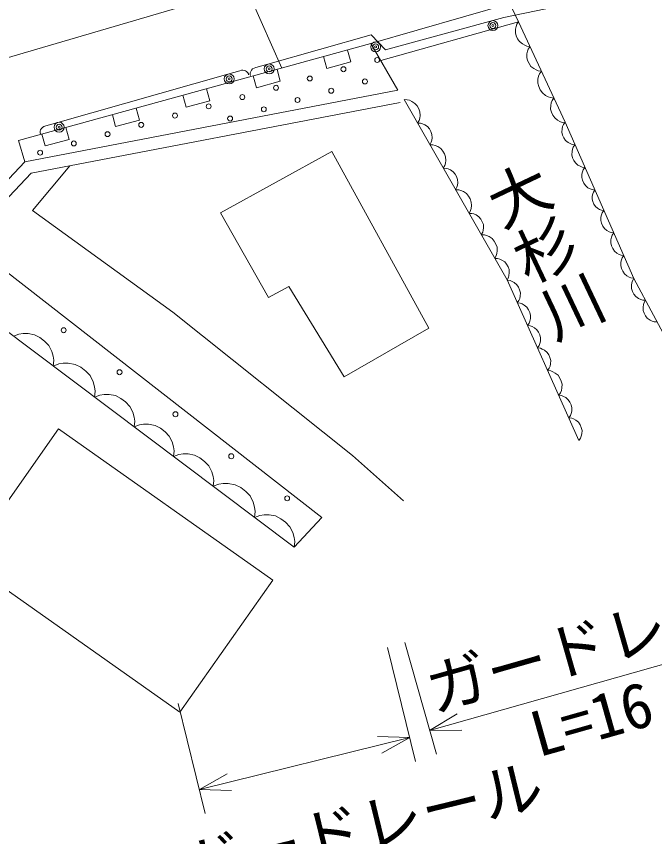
# Model space of a CAD drawing. Units: millimetres, scale not verified. Extents: x 40000 to 680000, y 20000 to 380000.
# Drawn here: x 89940 to 115741, y 238932 to 272089 of the extents above; entities that cross this region are included whole.
import ezdxf
from ezdxf.enums import TextEntityAlignment as Align

# ---------------------------------------------------------------- set-up
doc = ezdxf.new("R2010")
doc.units = ezdxf.units.MM
doc.header["$LTSCALE"] = 1000
doc.linetypes.add('CHAIN', pattern=[18.5, 12, -1.5, 3.5, -1.5])
for name, color, linetype, lineweight in [('M-BGD', 7, 'Continuous', 13), ('M-BMK', 2, 'CHAIN', 13), ('M-STR-HTXT', 7, 'Continuous', 13), ('M-STR-STR1', 1, 'Continuous', 13)]:
    doc.layers.add(name, color=color, linetype=linetype, lineweight=lineweight)
doc.layers.add('M-BGD-HTXT', color=7, linetype='Continuous')
doc.styles.add('@ＭＳ ゴシック', font='')
doc.styles.add('ＭＳ ゴシック', font='')
doc.styles.get('@ＭＳ ゴシック').set_extended_font_data('@MS Gothic')
doc.styles.get('ＭＳ ゴシック').set_extended_font_data('MS Gothic')

msp = doc.modelspace()

# ---------------------------------------------------------------- linework, layer by layer
at = {"layer": 'M-BGD'}
for p, q in [((113858, 272920), (109644, 272045)), ((104267, 270989), (109893, 272613)), ((109644, 272045), (104858, 270731)), ((104667, 270302), (110245, 271875)), ((110118, 271574), (110113, 271427)), ((110141, 271682), (110118, 271574)), ((110173, 271769), (110141, 271682)), ((110245, 271875), (110173, 271769)), ((110245, 271875), (112119, 267814)), ((104285, 271338), (100106, 270159)), ((104858, 270731), (104285, 271338)), ((110113, 271427), (110149, 271298)), ((110149, 271298), (110204, 271178)), ((90031, 267073), (104267, 270989)), ((104267, 270989), (105365, 269105)), ((110204, 271178), (110279, 271068)), ((110279, 271068), (110394, 270976)), ((110394, 270976), (110491, 270923)), ((110491, 270923), (110578, 270891)), ((103457, 270248), (103325, 270730)), ((110578, 270576), (110574, 270429)), ((110578, 270891), (110706, 270877)), ((110601, 270684), (110578, 270576)), ((110634, 270771), (110601, 270684)), ((110706, 270877), (110634, 270771)), ((102361, 270465), (102494, 269983)), ((102494, 269983), (103457, 270248)), ((110574, 270429), (110609, 270300)), ((110609, 270300), (110664, 270180)), ((98969, 269891), (99046, 269913)), ((99046, 269913), (99096, 269917)), ((99096, 269917), (99162, 269905)), ((99162, 269905), (99209, 269887)), ((99412, 269859), (99446, 269921)), ((99446, 269921), (99486, 269963)), ((99486, 269963), (99548, 270002)), ((99548, 270002), (99625, 270023)), ((100106, 270159), (99625, 270023)), ((100610, 269465), (100478, 269947)), ((110664, 270180), (110739, 270070)), ((110739, 270070), (110855, 269978)), ((110855, 269978), (110951, 269925)), ((110951, 269925), (111039, 269893)), ((98488, 269755), (91612, 267801)), ((98969, 269891), (98488, 269755)), ((99209, 269887), (99249, 269857)), ((99249, 269857), (99294, 269807)), ((99294, 269807), (99317, 269762)), ((99317, 269762), (99325, 269733)), ((99394, 269740), (99397, 269803)), ((99404, 269701), (99394, 269740)), ((99397, 269803), (99412, 269859)), ((99514, 269682), (99647, 269200)), ((111052, 269668), (111027, 269551)), ((111039, 269893), (111166, 269879)), ((111088, 269764), (111052, 269668)), ((111166, 269879), (111088, 269764)), ((99647, 269200), (100610, 269465)), ((111027, 269551), (111022, 269390)), ((111022, 269390), (111061, 269249)), ((111061, 269249), (111121, 269119)), ((105365, 269105), (90280, 266207)), ((90280, 266207), (105365, 269105)), ((97763, 268682), (97631, 269164)), ((111121, 269119), (111203, 268998)), ((111203, 268998), (111329, 268898)), ((90532, 265746), (105459, 268614)), ((96667, 268899), (96800, 268417)), ((96800, 268417), (97763, 268682)), ((105740, 268723), (105612, 268726)), ((109775, 261437), (105613, 268724)), ((105830, 268698), (105740, 268723)), ((105931, 268655), (105830, 268698)), ((106054, 268573), (105931, 268655)), ((106138, 268469), (106054, 268573)), ((111329, 268898), (111434, 268841)), ((111434, 268841), (111530, 268805)), ((111530, 268805), (111669, 268790)), ((111564, 268597), (111541, 268489)), ((111596, 268684), (111564, 268597)), ((111669, 268790), (111596, 268684)), ((94916, 267899), (94784, 268381)), ((106204, 268355), (106138, 268469)), ((106250, 268229), (106204, 268355)), ((111541, 268489), (111536, 268342)), ((111536, 268342), (111572, 268213)), ((93820, 268116), (93953, 267634)), ((106220, 267883), (106244, 267973)), ((106244, 267973), (106258, 268082)), ((106258, 268082), (106250, 268229)), ((111572, 268213), (111627, 268093)), ((111627, 268093), (111702, 267983)), ((111702, 267983), (111817, 267891)), ((90953, 267562), (90993, 267604)), ((90993, 267604), (91055, 267643)), ((91055, 267643), (91132, 267665)), ((91612, 267801), (91132, 267665)), ((92069, 267116), (91937, 267597)), ((93953, 267634), (94916, 267899)), ((106157, 267771), (106220, 267883)), ((106274, 267769), (106157, 267771)), ((106355, 267746), (106274, 267769)), ((106447, 267707), (106355, 267746)), ((106559, 267632), (106447, 267707)), ((106635, 267538), (106559, 267632)), ((111817, 267891), (111914, 267838)), ((111914, 267838), (112002, 267806)), ((112021, 267639), (111999, 267542)), ((112002, 267806), (112129, 267792)), ((112052, 267718), (112021, 267639)), ((112119, 267814), (112052, 267718)), ((112119, 267814), (114906, 261499)), ((90901, 267381), (90903, 267444)), ((90912, 267342), (90901, 267381)), ((90903, 267444), (90919, 267500)), ((90919, 267500), (90953, 267562)), ((90973, 267332), (91106, 266851)), ((106695, 267434), (106635, 267538)), ((106737, 267320), (106695, 267434)), ((106744, 267186), (106737, 267320)), ((111999, 267542), (111992, 267408)), ((111992, 267408), (112022, 267290)), ((112022, 267290), (112071, 267181)), ((90280, 266207), (90031, 267073)), ((91106, 266851), (92069, 267116)), ((106653, 266903), (106710, 267005)), ((106710, 267005), (106732, 267087)), ((106732, 267087), (106744, 267186)), ((112071, 267181), (112138, 267079)), ((112138, 267079), (112241, 266994)), ((112241, 266994), (112328, 266945)), ((112328, 266945), (112407, 266914)), ((98192, 264149), (102695, 266627)), ((102695, 266627), (106618, 259485)), ((106781, 266901), (106653, 266903)), ((106871, 266876), (106781, 266901)), ((106972, 266833), (106871, 266876)), ((107094, 266751), (106972, 266833)), ((107179, 266647), (107094, 266751)), ((107244, 266533), (107179, 266647)), ((112402, 266628), (112396, 266494)), ((112425, 266725), (112402, 266628)), ((112407, 266914), (112523, 266899)), ((112455, 266804), (112425, 266725)), ((112523, 266899), (112455, 266804)), ((107291, 266407), (107244, 266533)), ((107285, 266151), (107299, 266260)), ((107299, 266260), (107291, 266407)), ((112396, 266494), (112426, 266376)), ((112426, 266376), (112474, 266267)), ((112474, 266267), (112541, 266165)), ((87110, 262860), (90280, 266207)), ((92105, 266049), (90592, 264243)), ((107198, 265949), (107261, 266061)), ((107314, 265947), (107198, 265949)), ((107261, 266061), (107285, 266151)), ((107396, 265924), (107314, 265947)), ((107488, 265885), (107396, 265924)), ((112541, 266165), (112644, 266079)), ((112644, 266079), (112731, 266030)), ((112731, 266030), (112810, 266000)), ((112810, 266000), (112926, 265985)), ((112926, 265985), (112859, 265890)), ((87395, 262434), (90532, 265746)), ((107599, 265810), (107488, 265885)), ((107676, 265716), (107599, 265810)), ((107736, 265612), (107676, 265716)), ((107778, 265498), (107736, 265612)), ((112806, 265714), (112799, 265580)), ((112828, 265811), (112806, 265714)), ((112859, 265890), (112828, 265811)), ((107751, 265183), (107773, 265265)), ((107773, 265265), (107785, 265364)), ((107785, 265364), (107778, 265498)), ((112799, 265580), (112829, 265462)), ((112829, 265462), (112878, 265352)), ((112878, 265352), (112944, 265251)), ((107694, 265081), (107751, 265183)), ((107822, 265079), (107694, 265081)), ((107912, 265054), (107822, 265079)), ((108013, 265010), (107912, 265054)), ((108135, 264929), (108013, 265010)), ((108220, 264825), (108135, 264929)), ((112944, 265251), (113048, 265165)), ((113048, 265165), (113135, 265116)), ((113135, 265116), (113214, 265086)), ((113214, 265086), (113329, 265071)), ((113269, 264985), (113241, 264914)), ((113329, 265071), (113269, 264985)), ((108285, 264710), (108220, 264825)), ((108331, 264585), (108285, 264710)), ((113221, 264827), (113215, 264706)), ((113215, 264706), (113242, 264600)), ((113241, 264914), (113221, 264827)), ((113242, 264600), (113286, 264501)), ((108301, 264239), (108326, 264329)), ((108326, 264329), (108340, 264438)), ((108340, 264438), (108331, 264585)), ((113286, 264501), (113346, 264410)), ((113346, 264410), (113439, 264333)), ((113439, 264333), (113517, 264289)), ((113517, 264289), (113588, 264261)), ((90592, 264243), (96259, 260136)), ((100126, 260722), (98192, 264149)), ((108239, 264127), (108301, 264239)), ((108355, 264124), (108239, 264127)), ((108437, 264102), (108355, 264124)), ((108529, 264062), (108437, 264102)), ((108640, 263988), (108529, 264062)), ((108717, 263894), (108640, 263988)), ((113572, 263977), (113566, 263843)), ((113595, 264074), (113572, 263977)), ((113588, 264261), (113692, 264248)), ((113625, 264153), (113595, 264074)), ((113692, 264248), (113625, 264153)), ((108776, 263790), (108717, 263894)), ((108819, 263676), (108776, 263790)), ((108826, 263542), (108819, 263676)), ((113566, 263843), (113596, 263725)), ((113596, 263725), (113644, 263615)), ((113644, 263615), (113711, 263514)), ((108734, 263259), (108791, 263361)), ((108791, 263361), (108814, 263443)), ((108814, 263443), (108826, 263542)), ((113711, 263514), (113814, 263428)), ((113814, 263428), (113901, 263379)), ((113901, 263379), (113980, 263349)), ((113980, 263349), (114096, 263334)), ((114096, 263334), (114029, 263239)), ((108862, 263257), (108734, 263259)), ((108952, 263232), (108862, 263257)), ((109053, 263188), (108952, 263232)), ((109176, 263107), (109053, 263188)), ((109260, 263003), (109176, 263107)), ((109326, 262888), (109260, 263003)), ((113975, 263063), (113969, 262929)), ((113998, 263160), (113975, 263063)), ((114029, 263239), (113998, 263160)), ((109372, 262763), (109326, 262888)), ((109367, 262507), (109380, 262616)), ((109380, 262616), (109372, 262763)), ((113969, 262929), (113999, 262811)), ((113999, 262811), (114048, 262701)), ((114048, 262701), (114114, 262600)), ((109279, 262305), (109342, 262417)), ((109396, 262302), (109279, 262305)), ((109342, 262417), (109367, 262507)), ((109478, 262280), (109396, 262302)), ((109569, 262240), (109478, 262280)), ((114114, 262600), (114218, 262514)), ((114218, 262514), (114305, 262465)), ((114305, 262465), (114384, 262435)), ((114384, 262435), (114499, 262420)), ((114432, 262325), (114401, 262246)), ((114499, 262420), (114432, 262325)), ((109681, 262166), (109569, 262240)), ((109758, 262072), (109681, 262166)), ((109817, 261968), (109758, 262072)), ((109859, 261854), (109817, 261968)), ((114379, 262148), (114372, 262015)), ((114372, 262015), (114403, 261897)), ((114401, 262246), (114379, 262148)), ((89342, 261923), (102282, 251834)), ((109832, 261539), (109854, 261621)), ((109854, 261621), (109867, 261720)), ((109867, 261720), (109859, 261854)), ((114403, 261897), (114451, 261787)), ((114451, 261787), (114518, 261685)), ((114518, 261685), (114621, 261600)), ((109775, 261437), (109832, 261539)), ((112682, 254947), (109775, 261437)), ((109898, 261408), (109782, 261422)), ((109977, 261378), (109898, 261408)), ((110064, 261329), (109977, 261378)), ((110168, 261244), (110064, 261329)), ((114621, 261600), (114708, 261551)), ((114708, 261551), (114787, 261520)), ((114787, 261520), (114903, 261506)), ((114821, 261318), (114806, 261219)), ((114846, 261399), (114821, 261318)), ((114906, 261499), (114846, 261399)), ((114906, 261499), (117669, 256308)), ((100958, 261167), (100126, 260722)), ((103195, 257522), (100958, 261167)), ((110235, 261143), (110168, 261244)), ((110284, 261034), (110235, 261143)), ((110315, 260916), (110284, 261034)), ((114806, 261219), (114809, 261085)), ((114809, 261085), (114848, 260970)), ((114848, 260970), (114904, 260864)), ((110257, 260605), (110287, 260685)), ((110287, 260685), (110309, 260782)), ((110309, 260782), (110315, 260916)), ((114904, 260864), (114978, 260768)), ((114978, 260768), (115087, 260690)), ((115087, 260690), (115178, 260648)), ((115178, 260648), (115259, 260623)), ((115259, 260623), (115375, 260617)), ((115375, 260617), (115315, 260517)), ((101166, 250629), (88226, 260361)), ((110190, 260510), (110257, 260605)), ((110306, 260496), (110190, 260510)), ((110385, 260466), (110306, 260496)), ((110473, 260417), (110385, 260466)), ((110577, 260332), (110473, 260417)), ((110644, 260231), (110577, 260332)), ((115290, 260436), (115275, 260337)), ((115275, 260337), (115278, 260203)), ((115315, 260517), (115290, 260436)), ((96259, 260136), (103532, 254333)), ((110693, 260122), (110644, 260231)), ((110724, 260004), (110693, 260122)), ((110718, 259870), (110724, 260004)), ((115278, 260203), (115317, 260088)), ((115317, 260088), (115373, 259982)), ((115373, 259982), (115447, 259886)), ((110599, 259598), (110666, 259693)), ((110666, 259693), (110696, 259773)), ((110696, 259773), (110718, 259870)), ((115447, 259886), (115557, 259808)), ((115557, 259808), (115647, 259766)), ((115647, 259766), (115728, 259741)), ((115728, 259741), (115845, 259735)), ((106618, 259485), (103195, 257522)), ((110715, 259584), (110599, 259598)), ((110794, 259554), (110715, 259584)), ((110881, 259505), (110794, 259554)), ((110985, 259420), (110881, 259505)), ((111052, 259319), (110985, 259420)), ((111101, 259210), (111052, 259319)), ((90042, 259245), (89826, 259157)), ((90210, 259269), (90042, 259245)), ((90410, 259268), (90210, 259269)), ((90674, 259220), (90410, 259268)), ((90889, 259108), (90674, 259220)), ((91081, 258964), (90889, 259108)), ((91249, 258788), (91081, 258964)), ((111132, 259092), (111101, 259210)), ((111104, 258861), (111126, 258958)), ((111126, 258958), (111132, 259092)), ((91368, 258548), (91249, 258788)), ((111007, 258686), (111074, 258781)), ((111123, 258672), (111007, 258686)), ((111074, 258781), (111104, 258861)), ((111202, 258642), (111123, 258672)), ((111290, 258593), (111202, 258642)), ((91424, 258356), (91368, 258548)), ((91448, 258188), (91424, 258356)), ((111393, 258508), (111290, 258593)), ((111461, 258407), (111393, 258508)), ((111510, 258298), (111461, 258407)), ((111540, 258180), (111510, 258298)), ((91423, 257956), (91448, 258188)), ((91650, 258048), (91423, 257956)), ((91826, 258073), (91650, 258048)), ((92036, 258073), (91826, 258073)), ((92313, 258022), (92036, 258073)), ((92540, 257904), (92313, 258022)), ((111513, 257949), (111535, 258046)), ((111535, 258046), (111540, 258180)), ((92741, 257753), (92540, 257904)), ((92917, 257568), (92741, 257753)), ((111416, 257774), (111483, 257870)), ((111543, 257759), (111416, 257774)), ((111483, 257870), (111513, 257949)), ((111630, 257725), (111543, 257759)), ((111726, 257672), (111630, 257725)), ((111840, 257579), (111726, 257672)), ((93042, 257316), (92917, 257568)), ((93101, 257115), (93042, 257316)), ((111914, 257467), (111840, 257579)), ((111968, 257347), (111914, 257467)), ((112002, 257218), (111968, 257347)), ((93126, 256938), (93101, 257115)), ((111972, 256963), (111996, 257070)), ((111996, 257070), (112002, 257218)), ((93100, 256695), (93126, 256938)), ((93316, 256783), (93100, 256695)), ((93484, 256806), (93316, 256783)), ((93684, 256806), (93484, 256806)), ((93948, 256758), (93684, 256806)), ((94164, 256646), (93948, 256758)), ((94355, 256502), (94164, 256646)), ((111865, 256771), (111938, 256876)), ((111981, 256757), (111865, 256771)), ((111938, 256876), (111972, 256963)), ((112060, 256727), (111981, 256757)), ((112147, 256678), (112060, 256727)), ((112251, 256593), (112147, 256678)), ((94523, 256325), (94355, 256502)), ((94642, 256085), (94523, 256325)), ((112318, 256492), (112251, 256593)), ((112367, 256383), (112318, 256492)), ((112398, 256265), (112367, 256383)), ((94698, 255894), (94642, 256085)), ((112340, 255954), (112370, 256034)), ((112370, 256034), (112393, 256131)), ((112393, 256131), (112398, 256265)), ((94722, 255726), (94698, 255894)), ((94698, 255494), (94722, 255726)), ((112274, 255859), (112340, 255954)), ((112389, 255845), (112274, 255859)), ((112469, 255815), (112389, 255845)), ((112556, 255766), (112469, 255815)), ((112660, 255681), (112556, 255766)), ((112727, 255580), (112660, 255681)), ((91643, 255416), (87878, 250083)), ((100313, 249295), (91643, 255416)), ((94914, 255582), (94698, 255494)), ((95081, 255605), (94914, 255582)), ((95281, 255605), (95081, 255605)), ((95545, 255557), (95281, 255605)), ((95761, 255445), (95545, 255557)), ((95952, 255300), (95761, 255445)), ((112776, 255471), (112727, 255580)), ((112807, 255353), (112776, 255471)), ((112801, 255219), (112807, 255353)), ((96120, 255124), (95952, 255300)), ((96240, 254884), (96120, 255124)), ((112682, 254947), (112749, 255043)), ((112749, 255043), (112779, 255122)), ((112779, 255122), (112801, 255219)), ((96295, 254692), (96240, 254884)), ((96319, 254525), (96295, 254692)), ((96295, 254293), (96319, 254525)), ((96511, 254380), (96295, 254293)), ((96679, 254404), (96511, 254380)), ((96879, 254404), (96679, 254404)), ((97142, 254356), (96879, 254404)), ((97358, 254243), (97142, 254356)), ((103532, 254333), (105585, 252503)), ((97550, 254099), (97358, 254243)), ((97717, 253923), (97550, 254099)), ((97837, 253683), (97717, 253923)), ((97893, 253491), (97837, 253683)), ((97892, 253092), (97916, 253323)), ((97916, 253323), (97893, 253491)), ((98119, 253184), (97892, 253092)), ((98295, 253209), (98119, 253184)), ((98505, 253208), (98295, 253209)), ((98782, 253158), (98505, 253208)), ((99008, 253040), (98782, 253158)), ((99210, 252889), (99008, 253040)), ((99386, 252704), (99210, 252889)), ((99511, 252452), (99386, 252704)), ((99570, 252250), (99511, 252452)), ((99569, 251830), (99595, 252074)), ((99595, 252074), (99570, 252250)), ((99785, 251918), (99569, 251830)), ((99953, 251942), (99785, 251918)), ((100153, 251942), (99953, 251942)), ((100417, 251893), (100153, 251942)), ((100632, 251781), (100417, 251893)), ((100824, 251637), (100632, 251781)), ((102282, 251834), (101166, 250629)), ((100992, 251461), (100824, 251637)), ((101111, 251221), (100992, 251461)), ((101167, 251029), (101111, 251221)), ((101191, 250861), (101167, 251029)), ((101166, 250629), (101191, 250861)), ((87878, 250083), (96548, 243962)), ((96548, 243962), (100313, 249295))]:
    msp.add_line(p, q, dxfattribs=at)
for centre, major_axis in [((109204, 271717), (200, 0)), ((109204, 271717), (120, 0)), ((109204, 271717), (40, 0)), ((104464, 270857), (200, 0)), ((104464, 270857), (120, 0)), ((104464, 270857), (40, 0)), ((104525, 270327), (99.9, 0)), ((100160, 269966), (200, 0)), ((100160, 269966), (120, 0)), ((100160, 269966), (40, 0)), ((103162, 269953), (99.9, 0)), ((98543, 269562), (200, 0)), ((98543, 269562), (120, 0)), ((98543, 269562), (40, 0)), ((101800, 269578), (99.9, 0)), ((100437, 269203), (99.9, 0)), ((104031, 269459), (99.9, 0)), ((99075, 268828), (99.9, 0)), ((102669, 269084), (99.9, 0)), ((101306, 268709), (99.9, 0)), ((97712, 268453), (99.9, 0)), ((99944, 268334), (99.9, 0)), ((96350, 268079), (99.9, 0)), ((98581, 267960), (99.9, 0)), ((91667, 267609), (200, 0)), ((91667, 267609), (120, 0)), ((91667, 267609), (40, 0)), ((94987, 267704), (99.9, 0)), ((93625, 267329), (99.9, 0)), ((92262, 266954), (99.9, 0)), ((90900, 266579), (99.9, 0)), ((91851, 259403), (99.9, 0)), ((94110, 257704), (99.9, 0)), ((96369, 256005), (99.9, 0)), ((98627, 254307), (99.9, 0)), ((100886, 252608), (99.9, 0))]:
    msp.add_ellipse(centre, major_axis=major_axis, ratio=0.999999, dxfattribs=at)
at = {"layer": 'M-BMK'}
msp.add_line((69129, 264425), (163231, 292014), dxfattribs=at)
at = {"layer": 'M-STR-HTXT'}
for p, q in [((106647, 243224), (122077, 247604)), ((105639, 246775), (106920, 242263)), ((106080, 241968), (104942, 246571)), ((96475, 244319), (97576, 239866)), ((106647, 243224), (107753, 243901)), ((107944, 243229), (106647, 243224)), ((97336, 240836), (105840, 242938)), ((104544, 242978), (105840, 242938)), ((105840, 242938), (104711, 242299)), ((97336, 240836), (98465, 241475)), ((98633, 240796), (97336, 240836))]:
    msp.add_line(p, q, dxfattribs=at)
at = {"layer": 'M-STR-STR1'}
for p, q in [((110245, 271875), (106570, 279566)), ((97606, 276924), (100673, 270001))]:
    msp.add_line(p, q, dxfattribs=at)

# ---------------------------------------------------------------- texts
at = {"layer": 'M-BGD-HTXT', "style": '@ＭＳ ゴシック'}
msp.add_text('大杉川', height=1833, rotation=295.39, dxfattribs=at).set_placement((109695, 266022), align=Align.MIDDLE_LEFT)
at = {"layer": 'M-STR-HTXT', "style": 'ＭＳ ゴシック'}
for s, rotation, p in [('ガードレール ', 15.89, (106957, 243410)), ('L=16.0', 15.79, (111190, 241604)), ('ガードレール ', 13.69, (96942, 236115))]:
    msp.add_text(s, height=1833, rotation=rotation, dxfattribs=at).set_placement(p, align=Align.BOTTOM_LEFT)

doc.saveas('drawing.dxf')
